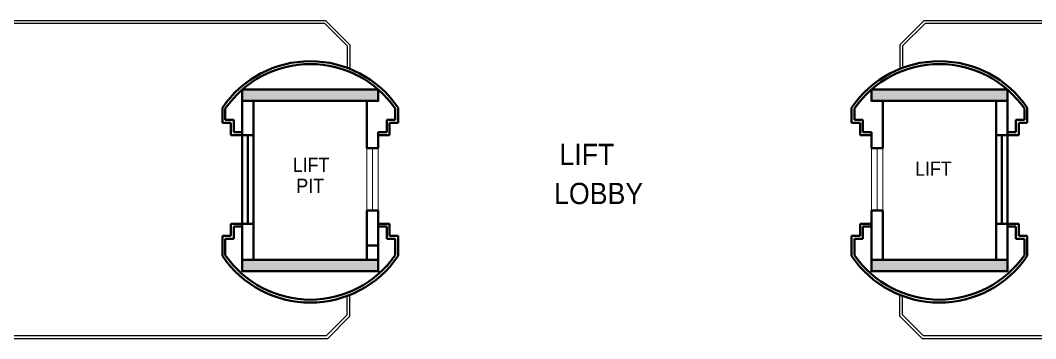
# Model space of a CAD drawing. Header units: inches. Extents: x 150067 to 167379, y -92057 to -49035.
# Drawn here: x 159503 to 161294, y -65218 to -64657 of the extents above; entities that cross this region are included whole.
import ezdxf

# ---------------------------------------------------------------- set-up
doc = ezdxf.new("R2010")
doc.units = ezdxf.units.IN
doc.header["$LTSCALE"] = 0.1
doc.header["$MEASUREMENT"] = 0
for name, color, linetype, lineweight in [('Layer4', 10, 'Continuous', 25), ('THIN', 4, 'Continuous', 15), ('thin ha', 253, 'Continuous', 5), ('wall', 6, 'Continuous', 40)]:
    doc.layers.add(name, color=color, linetype=linetype, lineweight=lineweight)
doc.layers.add('TEXT', color=7, linetype='Continuous')
doc.styles.add('DUTCH', font='arial.ttf')

msp = doc.modelspace()

# ---------------------------------------------------------------- hatches: boundary and pattern name
at = {"layer": 'thin ha', "linetype": 'Continuous', "lineweight": 20, "ltscale": 0.1}
for points in [[(160134.26, -64779.27), (160134.26, -64799.27), (159894.26, -64799.27), (159894.26, -64779.27)], [(161244.26, -64779.27), (161244.26, -64799.27), (161004.26, -64799.27), (161004.26, -64779.27)], [(160134.26, -65079.27), (160134.26, -65099.27), (159894.26, -65099.27), (159894.26, -65079.27)], [(161244.26, -65079.27), (161244.26, -65099.27), (161004.26, -65099.27), (161004.26, -65079.27)]]:
    msp.add_hatch(color=2, dxfattribs=at).paths.add_polyline_path(points)
at = {"layer": 'wall', "linetype": 'Continuous', "ltscale": 0.1}
for points in [[(159894.26, -64779.27), (160134.26, -64779.27), (160134.26, -64799.27), (159894.26, -64799.27)], [(161244.26, -64779.27), (161004.26, -64779.27), (161004.26, -64799.27), (161244.26, -64799.27)], [(159894.26, -65079.27), (160134.26, -65079.27), (160134.26, -65099.27), (159894.26, -65099.27)], [(161244.26, -65079.27), (161004.26, -65079.27), (161004.26, -65099.27), (161244.26, -65099.27)]]:
    msp.add_hatch(color=4, dxfattribs=at).paths.add_polyline_path(points)

# ---------------------------------------------------------------- linework, layer by layer
at = {"layer": 'Layer4', "linetype": 'Continuous', "ltscale": 0.1}
for p, q in [((159457.23, -64657.34, 23687.21), (160041.24, -64657.34, 23690.12)), ((159459.3, -64662.34, 23687.22), (160039.17, -64662.34, 23690.12)), ((160039.17, -64662.34, 23690.12), (160079.26, -64702.43, 23690.12)), ((160041.24, -64657.34, 23690.12), (160084.26, -64700.36, 23690.12)), ((161097.41, -64657.34, 23693.22), (161054.39, -64700.36, 23693.22)), ((161099.48, -64662.34, 23693.22), (161059.39, -64702.43, 23693.22)), ((161097.41, -64657.34, 23693.22), (161687.82, -64657.34, 23688.06)), ((161099.48, -64662.34, 23693.22), (161685.75, -64662.34, 23688.12)), ((160079.26, -64702.43, 23688.62), (160079.26, -64740.9, 23689.46)), ((160084.26, -64700.36, 23688.58), (160084.26, -64742.82, 23689.5)), ((161054.26, -64700.36, 23688.58), (161054.26, -64742.82, 23689.5)), ((161054.39, -64700.36, 23691.68), (161054.39, -64742.77, 23692.6)), ((161059.26, -64702.43, 23688.62), (161059.26, -64740.9, 23689.46)), ((161059.39, -64702.43, 23691.72), (161059.39, -64740.85, 23692.56)), ((160079.26, -65176.11, 23688.62), (160079.26, -65142.64, 23689.31)), ((160084.26, -65178.18, 23688.58), (160084.26, -65140.71, 23689.35)), ((161054.39, -65178.18, 23691.68), (161054.39, -65140.77, 23692.45)), ((161059.39, -65176.11, 23691.72), (161059.39, -65142.69, 23692.41)), ((160043.03, -65212.34, 23690.12), (160079.26, -65176.11, 23690.12)), ((160045.1, -65217.34, 23690.12), (160084.26, -65178.18, 23690.12)), ((161093.55, -65217.34, 23693.22), (161054.39, -65178.18, 23693.22)), ((161095.62, -65212.34, 23693.22), (161059.39, -65176.11, 23693.22)), ((159457.23, -65217.34, 23688.21), (160045.1, -65217.34, 23690.12)), ((159459.3, -65212.34, 23688.15), (160043.03, -65212.34, 23690.12)), ((161093.55, -65217.34, 23693.22), (161687.82, -65217.86, 23687.8)), ((161095.62, -65212.34, 23693.22), (161685.75, -65212.86, 23687.81))]:
    msp.add_line(p, q, dxfattribs=at)
at = {"layer": 'THIN', "linetype": 'Continuous', "ltscale": 0.1}
for p, q in [((160114.26, -64882.34, 23690.12), (160114.26, -64992.34, 23690.12)), ((160124.26, -64882.34, 23690.12), (160124.26, -64992.34, 23690.12)), ((160134.26, -64882.34, 23690.12), (160134.26, -64992.34, 23690.12)), ((161004.26, -64882.34, 23690.12), (161004.26, -64992.34, 23690.12)), ((161014.26, -64882.34, 23690.12), (161014.26, -64992.34, 23690.12)), ((161024.26, -64882.34, 23690.12), (161024.26, -64992.34, 23690.12))]:
    msp.add_line(p, q, dxfattribs=at)
at = {"layer": 'thin ha', "color": 2, "linetype": 'Continuous', "lineweight": 20, "ltscale": 0.1, "elevation": 23690.12}
for points in [[(160134.26, -64779.27), (160134.26, -64799.27), (159894.26, -64799.27), (159894.26, -64779.27)], [(161244.26, -64779.27), (161244.26, -64799.27), (161004.26, -64799.27), (161004.26, -64779.27)], [(160134.26, -65079.27), (160134.26, -65099.27), (159894.26, -65099.27), (159894.26, -65079.27)], [(161244.26, -65079.27), (161244.26, -65099.27), (161004.26, -65099.27), (161004.26, -65079.27)]]:
    msp.add_lwpolyline(points, close=True, dxfattribs=at)
at = {"layer": 'wall', "linetype": 'Continuous', "ltscale": 0.1}
for p, q in [((159859.26, -64837.82, 23690.12), (159859.26, -64811.26, 23690.12)), ((159864.26, -64832.82, 23690.12), (159864.26, -64812.82, 23690.12)), ((160114.26, -64882.34, 23690.12), (160114.26, -64804.84, 23690.12)), ((160164.26, -64832.82, 23690.12), (160164.26, -64812.82, 23690.12)), ((160164.26, -64812.82, 23690.12), (160164.26, -64832.82, 23690.12)), ((160169.26, -64837.82, 23690.12), (160169.26, -64811.26, 23690.12)), ((160969.26, -64837.82, 23690.12), (160969.26, -64811.26, 23690.12)), ((160974.26, -64832.82, 23690.12), (160974.26, -64812.82, 23690.12)), ((160974.26, -64812.82, 23690.12), (160974.26, -64832.82, 23690.12)), ((161024.26, -64882.34, 23690.12), (161024.26, -64804.84, 23690.12)), ((161274.26, -64832.82, 23690.12), (161274.26, -64812.82, 23690.12)), ((161279.26, -64837.82, 23690.12), (161279.26, -64811.26, 23690.12)), ((159864.26, -64832.82, 23690.12), (159879.26, -64832.82, 23690.12)), ((159879.26, -64832.82, 23690.12), (159879.26, -64854.27, 23690.12)), ((160164.26, -64832.82, 23690.12), (160149.26, -64832.82, 23690.12)), ((160149.26, -64832.82, 23690.12), (160149.26, -64854.27, 23690.12)), ((160974.26, -64832.82, 23690.12), (160989.26, -64832.82, 23690.12)), ((160989.26, -64832.82, 23690.12), (160989.26, -64854.27, 23690.12)), ((161274.26, -64832.82, 23690.12), (161259.26, -64832.82, 23690.12)), ((161259.26, -64832.82, 23690.12), (161259.26, -64854.27, 23690.12)), ((159859.26, -64837.82, 23690.12), (159874.26, -64837.82, 23690.12)), ((159874.26, -64837.82, 23690.12), (159874.26, -64859.27, 23690.12)), ((160169.26, -64837.82, 23690.12), (160154.26, -64837.82, 23690.12)), ((160154.26, -64837.82, 23690.12), (160154.26, -64859.27, 23690.12)), ((160969.26, -64837.82, 23690.12), (160984.26, -64837.82, 23690.12)), ((160984.26, -64837.82, 23690.12), (160984.26, -64859.27, 23690.12)), ((161279.26, -64837.82, 23690.12), (161264.26, -64837.82, 23690.12)), ((161264.26, -64837.82, 23690.12), (161264.26, -64859.27, 23690.12)), ((159874.26, -64859.27, 23690.12), (159894.26, -64859.27, 23690.12)), ((159879.26, -64854.27, 23690.12), (159894.26, -64854.27, 23690.12)), ((159914.26, -64859.27, 23690.12), (159894.26, -64859.27, 23690.12)), ((159904.26, -64859.27, 23690.12), (159904.26, -65015.41, 23690.12)), ((160149.26, -64854.27, 23690.12), (160134.26, -64854.27, 23690.12)), ((160154.26, -64859.27, 23690.12), (160134.26, -64859.27, 23690.12)), ((160984.26, -64859.27, 23690.12), (161004.26, -64859.27, 23690.12)), ((160989.26, -64854.27, 23690.12), (161004.26, -64854.27, 23690.12)), ((161224.26, -64859.27, 23690.12), (161244.26, -64859.27, 23690.12)), ((161234.26, -64859.27, 23690.12), (161234.26, -65015.41, 23690.12)), ((161259.26, -64854.27, 23690.12), (161244.26, -64854.27, 23690.12)), ((161264.26, -64859.27, 23690.12), (161244.26, -64859.27, 23690.12)), ((160114.26, -64882.34, 23690.12), (160134.26, -64882.34, 23690.12)), ((161024.26, -64882.34, 23690.12), (161004.26, -64882.34, 23690.12)), ((160114.26, -65069.84, 23690.12), (160114.26, -64992.34, 23690.12)), ((160114.26, -64992.34, 23690.12), (160134.26, -64992.34, 23690.12)), ((161024.26, -64992.34, 23690.12), (161004.26, -64992.34, 23690.12)), ((161024.26, -65069.84, 23690.12), (161024.26, -64992.34, 23690.12)), ((159874.26, -65015.41, 23690.12), (159894.26, -65015.41, 23690.12)), ((159874.26, -65036.86, 23690.12), (159874.26, -65015.41, 23690.12)), ((159879.26, -65020.41, 23690.12), (159894.26, -65020.41, 23690.12)), ((159879.26, -65041.86, 23690.12), (159879.26, -65020.41, 23690.12)), ((159914.26, -65015.41, 23690.12), (159894.26, -65015.41, 23690.12)), ((160154.26, -65015.41, 23690.12), (160134.26, -65015.41, 23690.12)), ((160149.26, -65020.41, 23690.12), (160134.26, -65020.41, 23690.12)), ((160149.26, -65041.86, 23690.12), (160149.26, -65020.41, 23690.12)), ((160154.26, -65036.86, 23690.12), (160154.26, -65015.41, 23690.12)), ((160984.26, -65015.41, 23690.12), (161004.26, -65015.41, 23690.12)), ((160984.26, -65036.86, 23690.12), (160984.26, -65015.41, 23690.12)), ((160989.26, -65020.41, 23690.12), (161004.26, -65020.41, 23690.12)), ((160989.26, -65041.86, 23690.12), (160989.26, -65020.41, 23690.12)), ((161224.26, -65015.41, 23690.12), (161244.26, -65015.41, 23690.12)), ((161264.26, -65015.41, 23690.12), (161244.26, -65015.41, 23690.12)), ((161259.26, -65020.41, 23690.12), (161244.26, -65020.41, 23690.12)), ((161259.26, -65041.86, 23690.12), (161259.26, -65020.41, 23690.12)), ((161264.26, -65036.86, 23690.12), (161264.26, -65015.41, 23690.12)), ((159859.26, -65036.86, 23690.12), (159859.26, -65072.27, 23690.12)), ((159859.26, -65036.86, 23690.12), (159874.26, -65036.86, 23690.12)), ((159864.26, -65041.86, 23690.12), (159864.26, -65070.72, 23690.12)), ((159864.26, -65041.86, 23690.12), (159879.26, -65041.86, 23690.12)), ((160164.26, -65041.86, 23690.12), (160149.26, -65041.86, 23690.12)), ((160169.26, -65036.86, 23690.12), (160154.26, -65036.86, 23690.12)), ((160164.26, -65041.86, 23690.12), (160164.26, -65061.86, 23690.12)), ((160164.26, -65070.72, 23690.12), (160164.26, -65041.86, 23690.12)), ((160169.26, -65036.86, 23690.12), (160169.26, -65072.27, 23690.12)), ((160969.26, -65036.86, 23690.12), (160969.26, -65072.27, 23690.12)), ((160969.26, -65036.86, 23690.12), (160984.26, -65036.86, 23690.12)), ((160974.26, -65041.86, 23690.12), (160974.26, -65061.86, 23690.12)), ((160974.26, -65070.72, 23690.12), (160974.26, -65041.86, 23690.12)), ((160974.26, -65041.86, 23690.12), (160989.26, -65041.86, 23690.12)), ((161274.26, -65041.86, 23690.12), (161259.26, -65041.86, 23690.12)), ((161279.26, -65036.86, 23690.12), (161264.26, -65036.86, 23690.12)), ((161274.26, -65041.86, 23690.12), (161274.26, -65070.72, 23690.12)), ((161279.26, -65036.86, 23690.12), (161279.26, -65072.27, 23690.12)), ((160114.26, -65053.54, 23690.12), (160134.26, -65053.54, 23690.12))]:
    msp.add_line(p, q, dxfattribs=at)
at = {"layer": 'wall', "linetype": 'Continuous', "ltscale": 0.1, "elevation": 23690.12}
for points in [[(160134.26, -64992.34), (160134.26, -65099.27), (159894.26, -65099.27), (159894.26, -64779.27), (160134.26, -64779.27), (160134.26, -64799.27)], [(161004.26, -64992.34), (161004.26, -65099.27), (161244.26, -65099.27), (161244.26, -64779.27), (161004.26, -64779.27), (161004.26, -64799.27)], [(160114.26, -64992.34), (160114.26, -65079.27), (159914.26, -65079.27), (159914.26, -64799.27), (160114.26, -64799.27), (160114.26, -64882.34)], [(161024.26, -64992.34), (161024.26, -65079.27), (161224.26, -65079.27), (161224.26, -64799.27), (161024.26, -64799.27), (161024.26, -64882.34)], [(160114.26, -64837.34), (160114.26, -64804.24)], [(161024.26, -64837.34), (161024.26, -64804.24)], [(160134.26, -64854.27), (160134.26, -64882.34)], [(161004.26, -64854.27), (161004.26, -64882.34)]]:
    msp.add_lwpolyline(points, dxfattribs=at)
at = {"layer": 'wall', "color": 4, "linetype": 'Continuous', "ltscale": 0.1, "elevation": 23690.12}
for points in [[(159894.26, -64779.27), (160134.26, -64779.27), (160134.26, -64799.27), (159894.26, -64799.27)], [(161244.26, -64779.27), (161004.26, -64779.27), (161004.26, -64799.27), (161244.26, -64799.27)], [(159894.26, -65079.27), (160134.26, -65079.27), (160134.26, -65099.27), (159894.26, -65099.27)], [(161244.26, -65079.27), (161004.26, -65079.27), (161004.26, -65099.27), (161244.26, -65099.27)]]:
    msp.add_lwpolyline(points, close=True, dxfattribs=at)
at = {"layer": 'wall', "linetype": 'Continuous', "ltscale": 0.1}
for centre, radius, start, end in [((160014.26, -64916.77, 23690.12), 187.5, 34.24217, 145.75783), ((160014.26, -64916.77, 23690.12), 182.5, 34.72276, 145.27724), ((161124.26, -64916.77, 23690.12), 187.5, 34.24217, 145.75783), ((161124.26, -64916.77, 23690.12), 182.5, 34.72276, 145.27724), ((160014.26, -64966.77, 23690.12), 187.5, 214.24217, 325.75783), ((160014.26, -64966.77, 23690.12), 182.5, 214.72276, 325.27724), ((161124.26, -64966.77, 23690.12), 187.5, 214.24217, 325.75783), ((161124.26, -64966.77, 23690.12), 182.5, 214.72276, 325.27724)]:
    msp.add_arc(centre, radius, start, end, dxfattribs=at)

# ---------------------------------------------------------------- texts
at = {"layer": 'TEXT', "style": 'DUTCH', "width": 0.9}
for s, height, p in [('LIFT', 37.5, (160453.75, -64912.26, 23680.86)), ('LIFT', 25, (159983.3, -64924.26, 23680.86)), ('LIFT', 25, (161081.39, -64931.01, 23680.86)), ('PIT', 25, (159989.62, -64961.16, 23680.86)), ('LOBBY', 37.5, (160444.34, -64980.98, 23680.86))]:
    msp.add_text(s, height=height, dxfattribs=at).set_placement(p)

doc.saveas('drawing.dxf')
